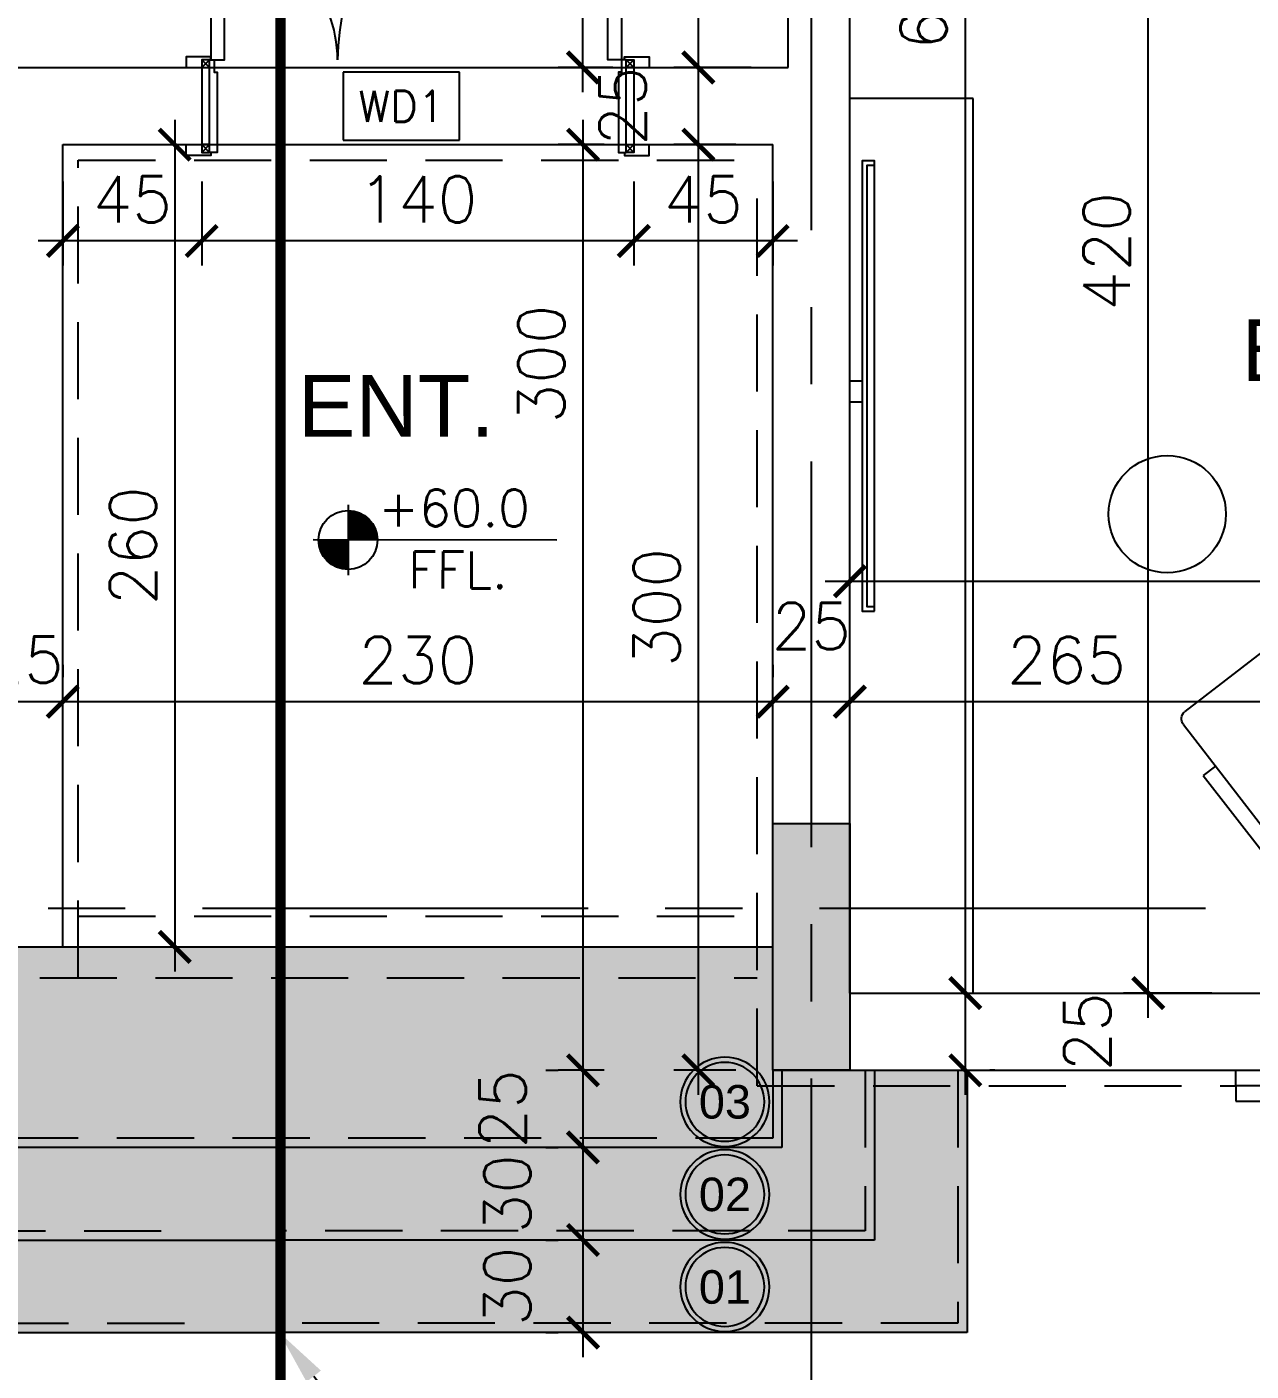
# Model space of a CAD drawing. Header units: centimetres. Extents: x -2093 to 2270, y -504 to 3084.
# Drawn here: x -1226.6 to -830, y 665.5 to 1101.2 of the extents above; entities that cross this region are included whole.
import ezdxf
from ezdxf import colors
from ezdxf.entities.mleader import LeaderData, LeaderLine
from ezdxf.enums import TextEntityAlignment as Align
from ezdxf.math import Vec2, Vec3

# ---------------------------------------------------------------- set-up
doc = ezdxf.new("R2010")
doc.units = ezdxf.units.CM
doc.header["$LTSCALE"] = 100
doc.header["$MEASUREMENT"] = 0
for name, pattern in [('GRID$0$GRID$0$XREF GRID$0$GRIDS$0$CENTER', [2, 1.25, -0.25, 0.25, -0.25]), ('HIDDEN', [0.375, 0.25, -0.125]), ('XREF CUTTING LINES$0$DASHDOT', [1, 0.5, -0.25, 0, -0.25])]:
    doc.linetypes.add(name, pattern=pattern)
for name, color, linetype in [('ARROW INDICATOR', 4, 'Continuous'), ('DIM IN', 1, 'Continuous'), ('FURNITURE', 111, 'Continuous'), ('GRID$0$XREF GRID', 11, 'GRID$0$GRID$0$XREF GRID$0$GRIDS$0$CENTER'), ('HANDRAIL', 161, 'Continuous'), ('HATCH', 8, 'Continuous'), ('HIDDEN', 8, 'HIDDEN'), ('HIDDEN -03', 8, 'HIDDEN'), ('LVL', 2, 'Continuous'), ('NUMBERS', 1, 'Continuous'), ('STAIRS', 4, 'Continuous'), ('TEXT', 3, 'Continuous'), ('TEXT-SCHED', 3, 'Continuous'), ('TILE', 252, 'Continuous'), ('WALL-01', 7, 'Continuous'), ('WALL-04', 1, 'Continuous'), ('WINDOW', 1, 'Continuous'), ('WOODEN DOOR', 1, 'Continuous'), ('XREF CUTTING LINES$0$WALL SECT LINE', 6, 'XREF CUTTING LINES$0$DASHDOT'), ('XREF GF COL$0$COLUMN', 6, 'Continuous'), ('XREF GF COL$0$COLUMN HATCH', 201, 'Continuous')]:
    doc.layers.add(name, color=color, linetype=linetype)
doc.styles.add('02-Ground$0$ATTRIBUTE', font='ROMANS.shx')
doc.styles.add('22', font='romans.shx')
doc.styles.add('A0-01 GROUND FLOOR PLAN - For Entry modification$0$ROMANS', font='romans')
doc.styles.add('ART', font='arial.ttf')
doc.styles.add('ART-PS-1', font='arial.ttf', dxfattribs={"height": 20})
doc.styles.add('GRIDS$0$20', font='romans.shx')
doc.dimstyles.new('100', dxfattribs={"dimtxt": 15, "dimasz": 10, "dimexe": 8, "dimexo": 12, "dimgap": 6, "dimtad": 1, "dimdec": 0, "dimzin": 0, "dimdsep": 46, "dimtxsty": '22', "dimblk": 'ARCHTICK', "dimcen": 30, "dimdle": 8, "dimclrd": 1, "dimclre": 1, "dimclrt": 2, "dimadec": 0, "dimazin": 0, "dimtfac": 1, "dimtdec": 0, "dimtmove": 2, "dimatfit": 3, "dimldrblk": 'OBLIQUE', "dimfxl": 100, "dimtolj": 1, "dimtzin": 0, "dimarcsym": 0})
doc.dimstyles.new('A0-01 GROUND FLOOR PLAN - For Entry modification$0$text', dxfattribs={"dimtxt": 18, "dimasz": 10, "dimexe": 10, "dimexo": 10, "dimgap": -6, "dimtad": 1, "dimtih": 1, "dimtoh": 1, "dimdec": 0, "dimdsep": 46, "dimtxsty": 'A0-01 GROUND FLOOR PLAN - For Entry modification$0$ROMANS', "dimblk1": 'A0-01 GROUND FLOOR PLAN - For Entry modification$0$_ARCHTICK', "dimblk2": 'A0-01 GROUND FLOOR PLAN - For Entry modification$0$_ARCHTICK', "dimsah": 1, "dimcen": 25, "dimdle": 10, "dimse1": 1, "dimse2": 1, "dimsd1": 1, "dimsd2": 1, "dimclrd": 1, "dimclre": 1, "dimclrt": 2, "dimadec": 0, "dimazin": 0, "dimtfac": 1, "dimtdec": 0, "dimtmove": 2, "dimatfit": 3, "dimldrblk": 'A0-01 GROUND FLOOR PLAN - For Entry modification$0$_ARCHTICK', "dimfxl": 1, "dimtolj": 1, "dimtzin": 0, "dimarcsym": 0})

# ---------------------------------------------------------------- blocks, each defined once
blk = doc.blocks.new('d2232')
at = {"layer": 'WOODEN DOOR'}
for p, q in [((-134.5, 31), (-137, 28.5)), ((-134.5, 28.5), (-137, 31)), ((0.5, 31), (3, 28.5)), ((0.5, 28.5), (3, 31)), ((-134.5, 1), (-137, 3.5)), ((-134.5, 3.5), (-137, 1)), ((0.5, 1), (3, 3.5)), ((0.5, 3.5), (3, 1))]:
    blk.add_line(p, q, dxfattribs=at)
for points in [[(-5.39, 122.02), (-1, 122.02), (-1, 31), (-5.39, 31)], [(-129.61, 72.28), (-134, 72.28), (-134, 31), (-129.61, 31)]]:
    blk.add_lwpolyline(points, close=True, dxfattribs=at)
for points in [[(-5.39, 108.85), (-5.72, 108.85), (-5.72, 114.34), (-5.39, 114.34)], [(-1, 108.85), (-0.67, 108.85), (-0.67, 114.34), (-1, 114.34)], [(-134, 31), (-134, 32), (-142, 32), (-142, 28.5)], [(-134.5, 31), (-137, 31), (-137, 28.5), (-134.5, 28.5)], [(-134.5, 31), (-133, 31), (-133, 27), (-132, 27), (-132, 1), (-134.5, 1), (-134.5, 31)], [(0.5, 31), (-1, 31), (-1, 27), (-2, 27), (-2, 1), (0.5, 1), (0.5, 31)], [(0, 31), (0, 32), (8, 32), (8, 28.5)], [(0.5, 31), (3, 31), (3, 28.5), (0.5, 28.5)], [(-134, 1), (-134, 0), (-142, 0), (-142, 3.5)], [(-134.5, 3.5), (-137, 3.5), (-137, 1), (-134.5, 1)], [(0, 1), (0, 0), (8, 0), (8, 3.5)], [(0.5, 3.5), (3, 3.5), (3, 1), (0.5, 1)]]:
    blk.add_lwpolyline(points, dxfattribs=at)
for points in [[(-5.72, 112.47), (-10.66, 112.47, 0.414214), (-11.21, 111.92), (-11.21, 98.42, 0.414214), (-10.99, 98.2), (-9.67, 98.2, 0.414214), (-9.45, 98.42), (-9.45, 110.49, -0.414214), (-9.23, 110.71), (-5.72, 110.71)], [(-0.67, 112.47), (4.27, 112.47, -0.414214), (4.81, 111.92), (4.81, 98.42, -0.414214), (4.6, 98.2), (3.28, 98.2, -0.414214), (3.06, 98.42), (3.06, 110.49, 0.414214), (2.84, 110.71), (-0.67, 110.71)]]:
    blk.add_lwpolyline(points, format="xyb", dxfattribs=at)
for centre, radius, start, end in [((1.03, 28.17), 94.08, 93.9429, 178.2769), ((-134.5, 31), 41.5, 0, 83.2298)]:
    blk.add_arc(centre, radius, start, end, dxfattribs=at)
blk = doc.blocks.new('XREF CUTTING LINES')
at = {"layer": 'XREF CUTTING LINES$0$WALL SECT LINE', "const_width": 3.32}
blk.add_lwpolyline([(-1068.92, 2787.39), (-1144.44, 2787.39), (-1144.44, 485.87)], dxfattribs=at)
blk = doc.blocks.new('XREF GF COL')
at = {"layer": 'XREF GF COL$0$COLUMN HATCH'}
blk.add_hatch(color=256, dxfattribs=at).paths.add_polyline_path([(-11269.7, 843), (-11294.7, 843), (-11294.7, 763), (-11269.7, 763)])
at = {"layer": 'XREF GF COL$0$COLUMN'}
blk.add_lwpolyline([(-11294.7, 843), (-11269.7, 843), (-11269.7, 763), (-11294.7, 763)], close=True, dxfattribs=at)
blk = doc.blocks.new('GRID')
at = {"layer": 'GRID$0$XREF GRID'}
for p, q in [((-972.5, 2960.33, 0), (-972.5, 522.76)), ((-1969.8, 815.5), (-230.24, 815.5))]:
    blk.add_line(p, q, dxfattribs=at)
blk = doc.blocks.new('A$C09b082d8')
at = {"layer": 'FURNITURE'}
blk.add_lwpolyline([(71.23, 8), (-74.77, 8), (-74.77, 4), (71.23, 4)], close=True, dxfattribs=at)
for points in [[(-73.27, 8), (-73.27, 5.5), (69.73, 5.5), (69.73, 8)], [(3.5, 4), (3.5, 0), (-3.5, 0), (-3.5, 4)]]:
    blk.add_lwpolyline(points, dxfattribs=at)
blk = doc.blocks.new('Fur_ArmChair_93x72_01')
for p, q in [((-8.87, 0), (9.06, 0.01)), ((-8.87, -3), (9.06, -2.99)), ((-32.72, -24.67), (-27.25, -13.09)), ((-28.95, -26.54), (-25.04, -13.64)), ((28.14, -26.54), (24.23, -13.64)), ((32.72, -24.66), (27.25, -13.08)), ((-24.16, -33), (23.35, -32.99)), ((-36, -73), (-36, -40.86)), ((-31, -90), (-31, -40.86)), ((31, -89.99), (31, -40.85)), ((36, -72.99), (36, -40.85)), ((-31, -73), (-36, -73)), ((31, -72.99), (36, -72.99)), ((28, -92.99), (-28, -93))]:
    blk.add_line(p, q)
for centre, radius, start, end in [((-8.97, -19.28), 19.28, 89.7223, 159.3789), ((8.97, -19.27), 19.28, 20.6212, 90.2777), ((-8.87, -20.59), 17.6, 89.3962, 156.7447), ((8.97, -19.25), 16.26, 20.1763, 90.3363), ((-31.77, -10.96), 5, 334.7019, 342.1666), ((31.77, -10.95), 5, 197.8334, 205.2981), ((98.01, -58.86), 135.21, 165.7449, 172.3494), ((-28.2, -26.8), 5, 154.7019, 165.7488), ((28.2, -26.8), 5, 14.2512, 25.2981), ((-98.01, -58.85), 135.22, 7.6506, 14.2512), ((-24.16, -28), 5, 163.0927, 269.9745), ((23.35, -27.99), 5, 270, 16.8584), ((-16, -40.86), 15, 141.4228, 180), ((15.57, -40.92), 15.43, 0.2537, 40.1308), ((-28, -90), 3, 180, 270), ((28, -89.99), 3, 270, 0)]:
    blk.add_arc(centre, radius, start, end)
blk = doc.blocks.new('*D215')
at = {"layer": 'Defpoints', "color": 0, "transparency": 16777216}
blk.add_point((-1105.31, 1075.44), dxfattribs=at)
blk.add_point((-1105.31, 1075.44), dxfattribs=at)
blk.add_point((-1105.31, 1075.44), dxfattribs=at)
at = {"layer": 'TEXT-SCHED', "color": 1, "lineweight": -2, "transparency": 16777216}
for p, q in [((-1086.45, 1086.44), (-1124.16, 1086.44)), ((-1124.16, 1086.44), (-1124.16, 1064.44)), ((-1086.45, 1064.44), (-1086.45, 1086.44)), ((-1124.16, 1064.44), (-1086.45, 1064.44))]:
    blk.add_line(p, q, dxfattribs=at)
at = {"layer": 'TEXT-SCHED', "color": 2, "transparency": 16777216, "insert": (-1105.31, 1075.44), "char_height": 8, "width": 47.1429, "attachment_point": 5, "style": 'A0-01 GROUND FLOOR PLAN - For Entry modification$0$ROMANS'}
blk.add_mtext('\\A1;{\\H1.25x;WD1}', dxfattribs=at)
blk = doc.blocks.new('A0-01 GROUND FLOOR PLAN - For Entry modification$0$_ARCHTICK')
at = {"color": 0, "linetype": 'ByBlock', "const_width": 0.15}
blk.add_lwpolyline([(-0.5, -0.5), (0.5, 0.5)], dxfattribs=at)
blk = doc.blocks.new('_ARCHTICK')
at = {"color": 0, "linetype": 'ByBlock', "const_width": 0.15}
blk.add_lwpolyline([(-0.5, -0.5), (0.5, 0.5)], dxfattribs=at)
blk = doc.blocks.new('*D236')
at = {"layer": 'Defpoints', "color": 0, "transparency": 16777216}
for p in [(-1046.47, 2128.07), (-1024.85, 2128.07), (-1024.85, 1088)]:
    blk.add_point(p, dxfattribs=at)
at = {"layer": 'DIM IN', "color": 1, "lineweight": -2, "transparency": 16777216}
for p, q in [((-1046.47, 1080), (-1046.47, 2136.07)), ((-1036.85, 2128.07), (-1054.47, 2128.07)), ((-1036.85, 1088), (-1054.47, 1088))]:
    blk.add_line(p, q, dxfattribs=at)
at = {"layer": 'DIM IN', "color": 1, "lineweight": -2, "transparency": 16777216, "xscale": 10, "yscale": 10, "zscale": 10}
for p, rotation in [((-1046.47, 2128.07), 90), ((-1046.47, 1088), 270)]:
    blk.add_blockref('_ARCHTICK', p, dxfattribs=dict(at, rotation=rotation))
at = {"layer": 'DIM IN', "color": 2, "transparency": 16777216, "insert": (-1059.97, 1608.04), "char_height": 15, "attachment_point": 5, "rotation": 90, "style": '22'}
blk.add_mtext('\\A1;1040', dxfattribs=at)
blk = doc.blocks.new('_OBLIQUE')
at = {"color": 0, "linetype": 'ByBlock'}
blk.add_line((-0.5, -0.5), (0.5, 0.5), dxfattribs=at)
blk = doc.blocks.new('*D241')
at = {"layer": 'Defpoints', "color": 0, "transparency": 16777216}
for p in [(-430, 921.48), (-960, 879.94), (-430, 879.94)]:
    blk.add_point(p, dxfattribs=at)
at = {"layer": 'DIM IN', "color": 1, "lineweight": -2, "transparency": 16777216}
for p, q in [((-960, 891.94), (-960, 929.48)), ((-430, 891.94), (-430, 929.48)), ((-968, 921.48), (-422, 921.48))]:
    blk.add_line(p, q, dxfattribs=at)
at = {"layer": 'DIM IN', "color": 1, "lineweight": -2, "transparency": 16777216, "xscale": 10, "yscale": 10, "zscale": 10, "rotation": 180}
blk.add_blockref('_ARCHTICK', (-960, 921.48), dxfattribs=at)
at = {"layer": 'DIM IN', "color": 1, "lineweight": -2, "transparency": 16777216, "xscale": 10, "yscale": 10, "zscale": 10}
blk.add_blockref('_ARCHTICK', (-430, 921.48), dxfattribs=at)
at = {"layer": 'DIM IN', "color": 2, "transparency": 16777216, "insert": (-695, 934.98), "char_height": 15, "attachment_point": 5, "style": '22'}
blk.add_mtext('\\A1;530', dxfattribs=at)
blk = doc.blocks.new('*D242')
at = {"layer": 'Defpoints', "color": 0, "transparency": 16777216}
for p in [(-863.32, 1208), (-830.76, 1208), (-830.76, 788)]:
    blk.add_point(p, dxfattribs=at)
at = {"layer": 'DIM IN', "color": 1, "lineweight": -2, "transparency": 16777216}
for p, q in [((-863.32, 780), (-863.32, 1216)), ((-842.76, 1208), (-871.32, 1208)), ((-842.76, 788), (-871.32, 788))]:
    blk.add_line(p, q, dxfattribs=at)
at = {"layer": 'DIM IN', "color": 1, "lineweight": -2, "transparency": 16777216, "xscale": 10, "yscale": 10, "zscale": 10}
for p, rotation in [((-863.32, 1208), 90), ((-863.32, 788), 270)]:
    blk.add_blockref('_ARCHTICK', p, dxfattribs=dict(at, rotation=rotation))
at = {"layer": 'DIM IN', "color": 2, "transparency": 16777216, "insert": (-876.82, 1028.35), "char_height": 15, "attachment_point": 5, "rotation": 90, "style": '22'}
blk.add_mtext('\\A1;420', dxfattribs=at)
blk = doc.blocks.new('02-Ground$0$A$C4F2068BA')
for p, q in [((0.4, 0.6374), (0.4, 0.1626)), ((1.8156, 0.4), (0.1626, 0.4))]:
    blk.add_line(p, q)
at = {"color": 8, "const_width": 0.2}
for points in [[(0.4, 0.5, -0.414214), (0.5, 0.4, -0.414214)], [(0.4, 0.3, -0.414214), (0.3, 0.4, -0.414214)]]:
    blk.add_lwpolyline(points, format="xyb", dxfattribs=at)
blk.add_circle((0.4, 0.4), 0.2)
blk = doc.blocks.new('02-Ground$0$123')
at = {"ltscale": 0.1}
blk.add_blockref('02-Ground$0$A$C4F2068BA', (-0.4, -0.4), dxfattribs=at)
blk = doc.blocks.new('02-Ground$0$LEVEL- PLAN')
at = {"layer": 'LVL', "ltscale": 0.1}
blk.add_blockref('02-Ground$0$123', (0, 0), dxfattribs=at)
at = {"layer": 'LVL', "ltscale": 0.1, "style": '02-Ground$0$ATTRIBUTE', "width": 0.8, "flags": 4}
blk.add_attdef('%%P0.00', (0.2028, 0.0926), '', height=0.25, dxfattribs=at)
blk.add_attdef('LVL', text='', height=0.25, dxfattribs=at).set_placement((0.7451, -0.3271), align=Align.CENTER)
blk = doc.blocks.new('*D280')
at = {"layer": 'Defpoints', "color": 0, "transparency": 16777216}
for p in [(-1030, 1063), (-985, 1063), (-1030, 1031.78)]:
    blk.add_point(p, dxfattribs=at)
at = {"layer": 'DIM IN', "color": 1, "lineweight": -2, "transparency": 16777216}
for p, q in [((-1030, 1051), (-1030, 1023.78)), ((-985, 1051), (-985, 1023.78)), ((-977, 1031.78), (-1038, 1031.78))]:
    blk.add_line(p, q, dxfattribs=at)
at = {"layer": 'DIM IN', "color": 1, "lineweight": -2, "transparency": 16777216, "xscale": 10, "yscale": 10, "zscale": 10, "rotation": 180}
blk.add_blockref('_ARCHTICK', (-1030, 1031.78), dxfattribs=at)
at = {"layer": 'DIM IN', "color": 1, "lineweight": -2, "transparency": 16777216, "xscale": 10, "yscale": 10, "zscale": 10}
blk.add_blockref('_ARCHTICK', (-985, 1031.78), dxfattribs=at)
at = {"layer": 'DIM IN', "color": 2, "transparency": 16777216, "insert": (-1007.5, 1045.28), "char_height": 15, "attachment_point": 5, "style": '22'}
blk.add_mtext('\\A1;45', dxfattribs=at)
blk = doc.blocks.new('*D281')
at = {"layer": 'Defpoints', "color": 0, "transparency": 16777216}
for p in [(-1170, 1063), (-1030, 1063), (-1170, 1031.78)]:
    blk.add_point(p, dxfattribs=at)
at = {"layer": 'DIM IN', "color": 1, "lineweight": -2, "transparency": 16777216}
for p, q in [((-1170, 1051), (-1170, 1023.78)), ((-1030, 1051), (-1030, 1023.78)), ((-1022, 1031.78), (-1178, 1031.78))]:
    blk.add_line(p, q, dxfattribs=at)
at = {"layer": 'DIM IN', "color": 1, "lineweight": -2, "transparency": 16777216, "xscale": 10, "yscale": 10, "zscale": 10, "rotation": 180}
blk.add_blockref('_ARCHTICK', (-1170, 1031.78), dxfattribs=at)
at = {"layer": 'DIM IN', "color": 1, "lineweight": -2, "transparency": 16777216, "xscale": 10, "yscale": 10, "zscale": 10}
blk.add_blockref('_ARCHTICK', (-1030, 1031.78), dxfattribs=at)
at = {"layer": 'DIM IN', "color": 2, "transparency": 16777216, "insert": (-1100, 1045.28), "char_height": 15, "attachment_point": 5, "style": '22'}
blk.add_mtext('\\A1;140', dxfattribs=at)
blk = doc.blocks.new('*D282')
at = {"layer": 'Defpoints', "color": 0, "transparency": 16777216}
for p in [(-1215, 1063), (-1170, 1063), (-1215, 1031.78)]:
    blk.add_point(p, dxfattribs=at)
at = {"layer": 'DIM IN', "color": 1, "lineweight": -2, "transparency": 16777216}
for p, q in [((-1215, 1051), (-1215, 1023.78)), ((-1170, 1051), (-1170, 1023.78)), ((-1162, 1031.78), (-1223, 1031.78))]:
    blk.add_line(p, q, dxfattribs=at)
at = {"layer": 'DIM IN', "color": 1, "lineweight": -2, "transparency": 16777216, "xscale": 10, "yscale": 10, "zscale": 10, "rotation": 180}
blk.add_blockref('_ARCHTICK', (-1215, 1031.78), dxfattribs=at)
at = {"layer": 'DIM IN', "color": 1, "lineweight": -2, "transparency": 16777216, "xscale": 10, "yscale": 10, "zscale": 10}
blk.add_blockref('_ARCHTICK', (-1170, 1031.78), dxfattribs=at)
at = {"layer": 'DIM IN', "color": 2, "transparency": 16777216, "insert": (-1192.5, 1045.28), "char_height": 15, "attachment_point": 5, "style": '22'}
blk.add_mtext('\\A1;45', dxfattribs=at)
blk = doc.blocks.new('*D283')
at = {"layer": 'Defpoints', "color": 0, "transparency": 16777216}
for p in [(-1215, 1063), (-1215, 803), (-1178.76, 803)]:
    blk.add_point(p, dxfattribs=at)
at = {"layer": 'DIM IN', "color": 1, "lineweight": -2, "transparency": 16777216}
for p, q in [((-1178.76, 1071), (-1178.76, 795)), ((-1203, 1063), (-1170.76, 1063)), ((-1203, 803), (-1170.76, 803))]:
    blk.add_line(p, q, dxfattribs=at)
at = {"layer": 'DIM IN', "color": 1, "lineweight": -2, "transparency": 16777216, "xscale": 10, "yscale": 10, "zscale": 10}
for p, rotation in [((-1178.76, 1063), 90), ((-1178.76, 803), 270)]:
    blk.add_blockref('_ARCHTICK', p, dxfattribs=dict(at, rotation=rotation))
at = {"layer": 'DIM IN', "color": 2, "transparency": 16777216, "insert": (-1192.26, 933), "char_height": 15, "attachment_point": 5, "rotation": 90, "style": '22'}
blk.add_mtext('\\A1;260', dxfattribs=at)
blk = doc.blocks.new('*D284')
at = {"layer": 'Defpoints', "color": 0, "transparency": 16777216}
for p in [(-1027.63, 1063), (-1046.47, 763), (-1027.63, 763)]:
    blk.add_point(p, dxfattribs=at)
at = {"layer": 'DIM IN', "color": 1, "lineweight": -2, "transparency": 16777216}
for p, q in [((-1046.47, 1071), (-1046.47, 755)), ((-1039.63, 1063), (-1054.47, 1063)), ((-1039.63, 763), (-1054.47, 763))]:
    blk.add_line(p, q, dxfattribs=at)
at = {"layer": 'DIM IN', "color": 1, "lineweight": -2, "transparency": 16777216, "xscale": 10, "yscale": 10, "zscale": 10}
for p, rotation in [((-1046.47, 1063), 90), ((-1046.47, 763), 270)]:
    blk.add_blockref('_ARCHTICK', p, dxfattribs=dict(at, rotation=rotation))
at = {"layer": 'DIM IN', "color": 2, "transparency": 16777216, "insert": (-1059.97, 991.93), "char_height": 15, "attachment_point": 5, "rotation": 90, "style": '22'}
blk.add_mtext('\\A1;300', dxfattribs=at)
blk = doc.blocks.new('NUMBER')
at = {"layer": 'NUMBERS'}
blk.add_circle((0, 0), 65, dxfattribs=at)
at = {"layer": 'NUMBERS', "color": 8}
blk.add_circle((0, 0), 57.5, dxfattribs=at)
blk = doc.blocks.new('OUTDOOR')
at = {"layer": 'STAIRS', "color": 8, "linetype": 'HIDDEN'}
for p, q in [((-985, 763), (-985, 741)), ((-955, 763), (-955, 711)), ((-925, 763), (-925, 681)), ((-985, 741), (-1328.12, 741)), ((-1358.12, 711), (-1171.26, 711)), ((-955, 711), (-1144.85, 711)), ((-1388.12, 681), (-1171.26, 681)), ((-925, 681), (-1144.85, 681))]:
    blk.add_line(p, q, dxfattribs=at)
at = {"layer": 'STAIRS'}
for p, q in [((-982, 763), (-982, 738)), ((-952, 763), (-952, 708)), ((-922, 763), (-922, 678)), ((-982, 738), (-1331.12, 738)), ((-1361.12, 708), (-1144.85, 708)), ((-952, 708), (-1144.85, 708)), ((-1391.12, 678), (-1144.85, 678)), ((-922, 678), (-1144.85, 678))]:
    blk.add_line(p, q, dxfattribs=at)
at = {"layer": 'STAIRS', "color": 8}
blk.add_lwpolyline([(-1215, 803), (-985, 803)], dxfattribs=at)
blk = doc.blocks.new('*D295')
at = {"layer": 'Defpoints', "color": 0, "transparency": 16777216}
for p in [(-960, 882.46), (-960, 854.96), (-695, 854.96)]:
    blk.add_point(p, dxfattribs=at)
at = {"layer": 'DIM IN', "color": 1, "lineweight": -2, "transparency": 16777216}
for p, q in [((-960, 866.96), (-960, 890.46)), ((-695, 866.96), (-695, 890.46)), ((-687, 882.46), (-968, 882.46))]:
    blk.add_line(p, q, dxfattribs=at)
at = {"layer": 'DIM IN', "color": 1, "lineweight": -2, "transparency": 16777216, "xscale": 10, "yscale": 10, "zscale": 10, "rotation": 180}
blk.add_blockref('_ARCHTICK', (-960, 882.46), dxfattribs=at)
at = {"layer": 'DIM IN', "color": 1, "lineweight": -2, "transparency": 16777216, "xscale": 10, "yscale": 10, "zscale": 10}
blk.add_blockref('_ARCHTICK', (-695, 882.46), dxfattribs=at)
at = {"layer": 'DIM IN', "color": 2, "transparency": 16777216, "insert": (-889.79, 895.96), "char_height": 15, "attachment_point": 5, "style": '22'}
blk.add_mtext('\\A1;265', dxfattribs=at)
blk = doc.blocks.new('*D296')
at = {"layer": 'Defpoints', "color": 0, "transparency": 16777216}
for p in [(-985, 882.46), (-985, 882.46), (-960, 854.96)]:
    blk.add_point(p, dxfattribs=at)
at = {"layer": 'DIM IN', "color": 1, "lineweight": -2, "transparency": 16777216}
for p, q in [((-985, 894.46), (-985, 890.46)), ((-960, 866.96), (-960, 890.46)), ((-952, 882.46), (-993, 882.46))]:
    blk.add_line(p, q, dxfattribs=at)
at = {"layer": 'DIM IN', "color": 1, "lineweight": -2, "transparency": 16777216, "xscale": 10, "yscale": 10, "zscale": 10, "rotation": 180}
blk.add_blockref('_ARCHTICK', (-985, 882.46), dxfattribs=at)
at = {"layer": 'DIM IN', "color": 1, "lineweight": -2, "transparency": 16777216, "xscale": 10, "yscale": 10, "zscale": 10}
blk.add_blockref('_ARCHTICK', (-960, 882.46), dxfattribs=at)
at = {"layer": 'DIM IN', "color": 2, "transparency": 16777216, "insert": (-972.5, 906.96), "char_height": 15, "attachment_point": 5, "style": '22'}
blk.add_mtext('\\A1;25', dxfattribs=at)
blk = doc.blocks.new('*D297')
at = {"layer": 'Defpoints', "color": 0, "transparency": 16777216}
for p in [(-1215, 882.46), (-1215, 882.46), (-985, 882.46)]:
    blk.add_point(p, dxfattribs=at)
at = {"layer": 'DIM IN', "color": 1, "lineweight": -2, "transparency": 16777216}
for p, q in [((-1215, 894.46), (-1215, 890.46)), ((-985, 894.46), (-985, 890.46)), ((-977, 882.46), (-1223, 882.46))]:
    blk.add_line(p, q, dxfattribs=at)
at = {"layer": 'DIM IN', "color": 1, "lineweight": -2, "transparency": 16777216, "xscale": 10, "yscale": 10, "zscale": 10, "rotation": 180}
blk.add_blockref('_ARCHTICK', (-1215, 882.46), dxfattribs=at)
at = {"layer": 'DIM IN', "color": 1, "lineweight": -2, "transparency": 16777216, "xscale": 10, "yscale": 10, "zscale": 10}
blk.add_blockref('_ARCHTICK', (-985, 882.46), dxfattribs=at)
at = {"layer": 'DIM IN', "color": 2, "transparency": 16777216, "insert": (-1100, 895.96), "char_height": 15, "attachment_point": 5, "style": '22'}
blk.add_mtext('\\A1;230', dxfattribs=at)
blk = doc.blocks.new('*D299')
at = {"layer": 'Defpoints', "color": 0, "transparency": 16777216}
for p in [(-1240, 1174.7), (-980, 1174.7), (-1240, 1088)]:
    blk.add_point(p, dxfattribs=at)
at = {"layer": 'DIM IN', "color": 1, "lineweight": -2, "transparency": 16777216}
for p, q in [((-980, 1186.7), (-980, 1182.7)), ((-1240, 1100), (-1240, 1182.7)), ((-972, 1174.7), (-1248, 1174.7))]:
    blk.add_line(p, q, dxfattribs=at)
at = {"layer": 'DIM IN', "color": 1, "lineweight": -2, "transparency": 16777216, "xscale": 10, "yscale": 10, "zscale": 10, "rotation": 180}
blk.add_blockref('_ARCHTICK', (-1240, 1174.7), dxfattribs=at)
at = {"layer": 'DIM IN', "color": 1, "lineweight": -2, "transparency": 16777216, "xscale": 10, "yscale": 10, "zscale": 10}
blk.add_blockref('_ARCHTICK', (-980, 1174.7), dxfattribs=at)
at = {"layer": 'DIM IN', "color": 2, "transparency": 16777216, "insert": (-1110, 1188.2), "char_height": 15, "attachment_point": 5, "style": '22'}
blk.add_mtext('\\A1;260', dxfattribs=at)
blk = doc.blocks.new('*D301')
at = {"layer": 'Defpoints', "color": 0, "transparency": 16777216}
for p in [(-1240, 882.46), (-1240, 882.46), (-1215, 882.46)]:
    blk.add_point(p, dxfattribs=at)
at = {"layer": 'DIM IN', "color": 1, "lineweight": -2, "transparency": 16777216}
for p, q in [((-1240, 894.46), (-1240, 890.46)), ((-1215, 894.46), (-1215, 890.46)), ((-1207, 882.46), (-1248, 882.46))]:
    blk.add_line(p, q, dxfattribs=at)
at = {"layer": 'DIM IN', "color": 1, "lineweight": -2, "transparency": 16777216, "xscale": 10, "yscale": 10, "zscale": 10, "rotation": 180}
blk.add_blockref('_ARCHTICK', (-1240, 882.46), dxfattribs=at)
at = {"layer": 'DIM IN', "color": 1, "lineweight": -2, "transparency": 16777216, "xscale": 10, "yscale": 10, "zscale": 10}
blk.add_blockref('_ARCHTICK', (-1215, 882.46), dxfattribs=at)
at = {"layer": 'DIM IN', "color": 2, "transparency": 16777216, "insert": (-1227.5, 896.1), "char_height": 15, "attachment_point": 5, "style": '22'}
blk.add_mtext('\\A1;25', dxfattribs=at)
blk = doc.blocks.new('*D314')
at = {"layer": 'Defpoints', "color": 0, "transparency": 16777216}
for p in [(-955, 1438), (-927.89, 788), (-922.61, 788)]:
    blk.add_point(p, dxfattribs=at)
at = {"layer": 'DIM IN', "color": 1, "lineweight": -2, "transparency": 16777216}
for p, q in [((-922.61, 1446), (-922.61, 780)), ((-943, 1438), (-914.61, 1438)), ((-915.89, 788), (-914.61, 788))]:
    blk.add_line(p, q, dxfattribs=at)
at = {"layer": 'DIM IN', "color": 1, "lineweight": -2, "transparency": 16777216, "xscale": 10, "yscale": 10, "zscale": 10}
for p, rotation in [((-922.61, 1438), 90), ((-922.61, 788), 270)]:
    blk.add_blockref('_ARCHTICK', p, dxfattribs=dict(at, rotation=rotation))
at = {"layer": 'DIM IN', "color": 2, "transparency": 16777216, "insert": (-936.11, 1113), "char_height": 15, "attachment_point": 5, "rotation": 90, "style": '22'}
blk.add_mtext('\\A1;650', dxfattribs=at)
blk = doc.blocks.new('*D315')
at = {"layer": 'Defpoints', "color": 0, "transparency": 16777216}
for p in [(-927.89, 788), (-925, 763), (-922.61, 763)]:
    blk.add_point(p, dxfattribs=at)
at = {"layer": 'DIM IN', "color": 1, "lineweight": -2, "transparency": 16777216}
for p, q in [((-922.61, 796), (-922.61, 755)), ((-915.89, 788), (-914.61, 788)), ((-913, 763), (-914.61, 763))]:
    blk.add_line(p, q, dxfattribs=at)
at = {"layer": 'DIM IN', "color": 1, "lineweight": -2, "transparency": 16777216, "xscale": 10, "yscale": 10, "zscale": 10}
for p, rotation in [((-922.61, 788), 90), ((-922.61, 763), 270)]:
    blk.add_blockref('_ARCHTICK', p, dxfattribs=dict(at, rotation=rotation))
at = {"layer": 'DIM IN', "color": 2, "transparency": 16777216, "insert": (-883.11, 775.5), "char_height": 15, "attachment_point": 5, "rotation": 90, "style": '22'}
blk.add_mtext('\\A1;25', dxfattribs=at)
blk = doc.blocks.new('*D353')
at = {"layer": 'Defpoints', "color": 0, "transparency": 16777216}
for p in [(-1009.09, 1063), (-985, 1063), (-985, 763)]:
    blk.add_point(p, dxfattribs=at)
at = {"layer": 'DIM IN', "color": 1, "lineweight": -2, "transparency": 16777216}
for p, q in [((-1009.09, 755), (-1009.09, 1071)), ((-997, 1063), (-1017.09, 1063)), ((-997, 763), (-1017.09, 763))]:
    blk.add_line(p, q, dxfattribs=at)
at = {"layer": 'DIM IN', "color": 1, "lineweight": -2, "transparency": 16777216, "xscale": 10, "yscale": 10, "zscale": 10}
for p, rotation in [((-1009.09, 1063), 90), ((-1009.09, 763), 270)]:
    blk.add_blockref('_ARCHTICK', p, dxfattribs=dict(at, rotation=rotation))
at = {"layer": 'DIM IN', "color": 2, "transparency": 16777216, "insert": (-1022.59, 913), "char_height": 15, "attachment_point": 5, "rotation": 90, "style": '22'}
blk.add_mtext('\\A1;300', dxfattribs=at)
blk = doc.blocks.new('*D354')
at = {"layer": 'Defpoints', "color": 0, "transparency": 16777216}
for p in [(-1009.09, 1088), (-980, 1088), (-985, 1063)]:
    blk.add_point(p, dxfattribs=at)
at = {"layer": 'DIM IN', "color": 1, "lineweight": -2, "transparency": 16777216}
for p, q in [((-1009.09, 1055), (-1009.09, 1096)), ((-992, 1088), (-1017.09, 1088)), ((-997, 1063), (-1017.09, 1063))]:
    blk.add_line(p, q, dxfattribs=at)
at = {"layer": 'DIM IN', "color": 1, "lineweight": -2, "transparency": 16777216, "xscale": 10, "yscale": 10, "zscale": 10}
for p, rotation in [((-1009.09, 1088), 90), ((-1009.09, 1063), 270)]:
    blk.add_blockref('_ARCHTICK', p, dxfattribs=dict(at, rotation=rotation))
at = {"layer": 'DIM IN', "color": 2, "transparency": 16777216, "insert": (-1033.59, 1075.5), "char_height": 15, "attachment_point": 5, "rotation": 90, "style": '22'}
blk.add_mtext('\\A1;25', dxfattribs=at)
blk = doc.blocks.new('*D355')
at = {"layer": 'Defpoints', "color": 0, "transparency": 16777216}
for p in [(-1009.09, 1498), (-980, 1498), (-980, 1088)]:
    blk.add_point(p, dxfattribs=at)
at = {"layer": 'DIM IN', "color": 1, "lineweight": -2, "transparency": 16777216}
for p, q in [((-1009.09, 1080), (-1009.09, 1506)), ((-992, 1498), (-1017.09, 1498)), ((-992, 1088), (-1017.09, 1088))]:
    blk.add_line(p, q, dxfattribs=at)
at = {"layer": 'DIM IN', "color": 1, "lineweight": -2, "transparency": 16777216, "xscale": 10, "yscale": 10, "zscale": 10}
for p, rotation in [((-1009.09, 1498), 90), ((-1009.09, 1088), 270)]:
    blk.add_blockref('_ARCHTICK', p, dxfattribs=dict(at, rotation=rotation))
at = {"layer": 'DIM IN', "color": 2, "transparency": 16777216, "insert": (-1022.59, 1293), "char_height": 15, "attachment_point": 5, "rotation": 90, "style": '22'}
blk.add_mtext('\\A1;410', dxfattribs=at)
blk = doc.blocks.new('*D339')
at = {"layer": 'Defpoints', "color": 0, "transparency": 16777216}
for p in [(-1046.47, 763), (-1046.47, 738), (-1046.47, 738)]:
    blk.add_point(p, dxfattribs=at)
at = {"layer": 'DIM IN', "color": 1, "lineweight": -2, "transparency": 16777216}
for p, q in [((-1046.47, 771), (-1046.47, 730)), ((-1058.47, 763), (-1054.47, 763)), ((-1058.47, 738), (-1054.47, 738))]:
    blk.add_line(p, q, dxfattribs=at)
at = {"layer": 'DIM IN', "color": 1, "lineweight": -2, "transparency": 16777216, "xscale": 10, "yscale": 10, "zscale": 10}
for p, rotation in [((-1046.47, 763), 90), ((-1046.47, 738), 270)]:
    blk.add_blockref('_ARCHTICK', p, dxfattribs=dict(at, rotation=rotation))
at = {"layer": 'DIM IN', "color": 2, "transparency": 16777216, "insert": (-1072.49, 750.5), "char_height": 15, "attachment_point": 5, "rotation": 90, "style": '22'}
blk.add_mtext('\\A1;25', dxfattribs=at)
blk = doc.blocks.new('*D340')
at = {"layer": 'Defpoints', "color": 0, "transparency": 16777216}
for p in [(-1046.47, 738), (-1046.47, 708), (-1046.47, 708)]:
    blk.add_point(p, dxfattribs=at)
at = {"layer": 'DIM IN', "color": 1, "lineweight": -2, "transparency": 16777216}
for p, q in [((-1046.47, 746), (-1046.47, 700)), ((-1058.47, 738), (-1054.47, 738)), ((-1058.47, 708), (-1054.47, 708))]:
    blk.add_line(p, q, dxfattribs=at)
at = {"layer": 'DIM IN', "color": 1, "lineweight": -2, "transparency": 16777216, "xscale": 10, "yscale": 10, "zscale": 10}
for p, rotation in [((-1046.47, 738), 90), ((-1046.47, 708), 270)]:
    blk.add_blockref('_ARCHTICK', p, dxfattribs=dict(at, rotation=rotation))
at = {"layer": 'DIM IN', "color": 2, "transparency": 16777216, "insert": (-1070.97, 723), "char_height": 15, "attachment_point": 5, "rotation": 90, "style": '22'}
blk.add_mtext('\\A1;30', dxfattribs=at)
blk = doc.blocks.new('*D359')
at = {"layer": 'Defpoints', "color": 0, "transparency": 16777216}
for p in [(-1046.47, 708), (-1046.47, 678), (-1046.47, 678)]:
    blk.add_point(p, dxfattribs=at)
at = {"layer": 'DIM IN', "color": 1, "lineweight": -2, "transparency": 16777216}
for p, q in [((-1046.47, 716), (-1046.47, 670)), ((-1058.47, 708), (-1054.47, 708)), ((-1058.47, 678), (-1054.47, 678))]:
    blk.add_line(p, q, dxfattribs=at)
at = {"layer": 'DIM IN', "color": 1, "lineweight": -2, "transparency": 16777216, "xscale": 10, "yscale": 10, "zscale": 10}
for p, rotation in [((-1046.47, 708), 90), ((-1046.47, 678), 270)]:
    blk.add_blockref('_ARCHTICK', p, dxfattribs=dict(at, rotation=rotation))
at = {"layer": 'DIM IN', "color": 2, "transparency": 16777216, "insert": (-1070.97, 693), "char_height": 15, "attachment_point": 5, "rotation": 90, "style": '22'}
blk.add_mtext('\\A1;30', dxfattribs=at)

msp = doc.modelspace()

# ---------------------------------------------------------------- hatches: boundary and pattern name
at = {"layer": 'HATCH'}
h = msp.add_hatch(dxfattribs=at)
h.set_pattern_fill('DOTS', color=8, scale=50)
h.paths.add_polyline_path([(-1391.12, 803), (-985, 803), (-985, 763), (-922, 763), (-922, 678), (-1391.12, 678)])

# ---------------------------------------------------------------- linework, layer by layer
at = {"layer": 'FURNITURE'}
for p, q in [((-920, 1078), (-960, 1078)), ((-920, 788), (-920, 1078))]:
    msp.add_line(p, q, dxfattribs=at)
msp.add_circle((-857.18, 943.25), 19, dxfattribs=at)
at = {"layer": 'HIDDEN'}
msp.add_lwpolyline([(-835, 763), (-825, 763), (-825, 758), (-835, 758)], close=True, dxfattribs=at)
at = {"layer": 'HIDDEN -03'}
for p, q in [((-1210, 793), (-1210, 1058)), ((-1210, 1058), (-990, 1058)), ((-990, 758), (-990, 1058)), ((-1210, 813), (-990, 813)), ((-1785, 793), (-990, 793)), ((-990, 758), (-835, 758)), ((-835, 758), (-835, 753)), ((-835, 753), (-400, 753))]:
    msp.add_line(p, q, dxfattribs=at)
at = {"layer": 'WALL-01'}
for p, q in [((-980, 1088), (-980, 1498)), ((-960, 788), (-960, 1438)), ((-1240, 1088), (-1170, 1088)), ((-1170, 1088), (-1170, 1063)), ((-1030, 1088), (-1030, 1063)), ((-1030, 1088), (-980, 1088)), ((-1215, 803), (-1215, 1063)), ((-1215, 1063), (-1170, 1063)), ((-1030, 1063), (-985, 1063)), ((-985, 763), (-985, 1063)), ((-1300, 803), (-1215, 803)), ((-960, 788), (-695, 788)), ((-985, 763), (-695, 763))]:
    msp.add_line(p, q, dxfattribs=at)
at = {"layer": 'WALL-04'}
for p, q in [((-1170, 1088), (-1030, 1088)), ((-1170, 1063), (-1030, 1063)), ((-1215, 803), (-985, 803))]:
    msp.add_line(p, q, dxfattribs=at)

# ---------------------------------------------------------------- block references
at = {"layer": 'FURNITURE', "xscale": -0.9999999999999958, "rotation": 217.7577013101007}
msp.add_blockref('Fur_ArmChair_93x72_01', (-772.34, 822.87), dxfattribs=at)
at = {"layer": 'HANDRAIL'}
msp.add_blockref('d2232', (-1033, 1059.5), dxfattribs=at)
at = {"layer": 'LVL'}
ref = msp.add_blockref('02-Ground$0$LEVEL- PLAN', (-1122.58, 934.87), dxfattribs=dict(at, xscale=47.80922768457422, yscale=47.80922768457422, zscale=47.80922768457422, rotation=359.9470003599919))
ref.add_attrib('%%P0.00', '+60.0', (-1112.88, 939.29), dxfattribs={"layer": '0', "ltscale": 0.1, "height": 11.952, "rotation": 359.947, "style": 'GRIDS$0$20'})
ref.add_attrib('LVL', 'FFL.', dxfattribs={"layer": '0', "ltscale": 0.1, "height": 11.952, "rotation": 359.947, "style": 'GRIDS$0$20'}).set_placement((-1086.97, 919.19), align=Align.CENTER)
at = {"layer": 'NUMBERS', "xscale": -0.2224697851507073, "yscale": 0.2224697851507073, "zscale": 0.2780872314370521, "rotation": 90}
for p in [(-1000.49, 752.79), (-1000.49, 722.79), (-1000.49, 692.79)]:
    msp.add_blockref('NUMBER', p, dxfattribs=at)
at = {"layer": 'STAIRS'}
msp.add_blockref('OUTDOOR', (0, 0), dxfattribs=at)
at = {"layer": 'TILE', "rotation": 270}
msp.add_blockref('A$C09b082d8', (-960, 983), dxfattribs=at)
at = {"layer": 'WALL-01'}
msp.add_blockref('GRID', (0, 0), dxfattribs=at)
at = {"layer": 'WINDOW'}
for name, p in [('XREF CUTTING LINES', (0, 0)), ('XREF GF COL', (10309.7, 0))]:
    msp.add_blockref(name, p, dxfattribs=at)

# ---------------------------------------------------------------- texts
at = {"layer": 'TEXT', "style": 'ART-PS-1'}
for s, p in [('BEDROOM 01', (-833.07, 986.36)), ('ENT.', (-1138.81, 968.33))]:
    msp.add_text(s, height=20, dxfattribs=at).set_placement(p)
at = {"layer": 'TEXT', "style": 'ART'}
for s, p in [('03', (-1000.49, 752.79)), ('02', (-1000.49, 722.79)), ('01', (-1000.49, 692.79))]:
    msp.add_text(s, height=10.863, dxfattribs=at).set_placement(p, align=Align.MIDDLE_CENTER)

# ---------------------------------------------------------------- dimensions: what is measured, and where the dimension line sits
at = {"layer": 'DIM IN'}
for base, p1, p2, picture, middle in [((-1046.47, 2128.07), (-1024.85, 1088), (-1024.85, 2128.07), '*D236', (-1059.97, 1608.04)), ((-1009.09, 1498), (-980, 1088), (-980, 1498), '*D355', (-1022.59, 1293)), ((-922.61, 788), (-955, 1438), (-927.89, 788), '*D314', (-936.11, 1113)), ((-1009.09, 1088), (-985, 1063), (-980, 1088), '*D354', (-1033.59, 1075.5)), ((-1178.76, 803), (-1215, 1063), (-1215, 803), '*D283', (-1192.26, 933)), ((-1009.09, 1063), (-985, 763), (-985, 1063), '*D353', (-1022.59, 913)), ((-922.61, 763), (-927.89, 788), (-925, 763), '*D315', (-883.11, 775.5)), ((-1046.47, 708), (-1046.47, 738), (-1046.47, 708), '*D340', (-1070.97, 723)), ((-1046.47, 678), (-1046.47, 708), (-1046.47, 678), '*D359', (-1070.97, 693))]:
    dim = msp.add_linear_dim(base=base, p1=p1, p2=p2, angle=90, dimstyle='100', override={"dimfxl": 0.075}, dxfattribs=at)
    dim.commit()
    dim.dimension.update_dxf_attribs({"geometry": picture, "text_midpoint": middle})
for base, p1, p2, picture, middle in [((-863.32, 1208), (-830.76, 788), (-830.76, 1208), '*D242', (-876.82, 1028.35)), ((-1046.47, 763), (-1027.63, 1063), (-1027.63, 763), '*D284', (-1059.97, 991.93)), ((-1046.47, 738), (-1046.47, 763), (-1046.47, 738), '*D339', (-1072.49, 750.5))]:
    dim = msp.add_linear_dim(base=base, p1=p1, p2=p2, angle=90, dimstyle='100', override={"dimfxl": 0.075}, dxfattribs=at)
    dim.commit()
    dim.dimension.update_dxf_attribs({"geometry": picture, "text_midpoint": middle, "dimtype": 160})
for base, p1, p2, picture, middle in [((-1240, 1174.7), (-980, 1174.7), (-1240, 1088), '*D299', (-1110, 1188.2)), ((-1215, 1031.78), (-1170, 1063), (-1215, 1063), '*D282', (-1192.5, 1045.28)), ((-1170, 1031.78), (-1030, 1063), (-1170, 1063), '*D281', (-1100, 1045.28)), ((-1030, 1031.78), (-985, 1063), (-1030, 1063), '*D280', (-1007.5, 1045.28)), ((-430, 921.48), (-960, 879.94), (-430, 879.94), '*D241', (-695, 934.98)), ((-985, 882.46), (-960, 854.96), (-985, 882.46), '*D296', (-972.5, 906.96)), ((-1215, 882.46), (-985, 882.46), (-1215, 882.46), '*D297', (-1100, 895.96))]:
    dim = msp.add_linear_dim(base=base, p1=p1, p2=p2, dimstyle='100', override={"dimfxl": 0.075}, dxfattribs=at)
    dim.commit()
    dim.dimension.update_dxf_attribs({"geometry": picture, "text_midpoint": middle})
for base, p1, p2, picture, middle in [((-1240, 882.46), (-1215, 882.46), (-1240, 882.46), '*D301', (-1227.5, 896.1)), ((-960, 882.46), (-695, 854.96), (-960, 854.96), '*D295', (-889.79, 895.96))]:
    dim = msp.add_linear_dim(base=base, p1=p1, p2=p2, dimstyle='100', override={"dimfxl": 0.075}, dxfattribs=at)
    dim.commit()
    dim.dimension.update_dxf_attribs({"geometry": picture, "text_midpoint": middle, "dimtype": 160})
at = {"layer": 'TEXT-SCHED'}
dim = msp.add_linear_dim(base=(-1105.31, 1075.44), p1=(-1105.31, 1075.44), p2=(-1105.31, 1075.44), text='{\\H1.25x;WD1}', dimstyle='A0-01 GROUND FLOOR PLAN - For Entry modification$0$text', override={"dimtxt": 8, "dimgap": -6, "dimclrt": 2}, dxfattribs=at)
dim.commit()
dim.dimension.update_dxf_attribs({"geometry": '*D215', "text_midpoint": (-1105.31, 1075.44), "dimtype": 160})

# ---------------------------------------------------------------- leaders
at = {"layer": 'ARROW INDICATOR'}
ml = msp.add_multileader_mtext('Standard', dxfattribs=at)
ml.set_content('STAIRS (GRANITE FINISH)', color=256, style='ART')
ml.set_leader_properties()
ml.build(insert=Vec2(0, 0))
ml.multileader.update_dxf_attribs({"text_right_attachment_type": 6, "dogleg_length": 0.36, "arrow_head_size": 18})
ctx = ml.context
ctx.base_point, ctx.char_height, ctx.arrow_head_size, ctx.landing_gap_size, ctx.plane_origin = Vec3(-1100.87, 631.02), 13, 18, 0.09, Vec3(-1144.85, 678)
ctx.right_attachment = 6
notes = []
notes.append((ctx, [(0, (1, 1, 0), (-1107.83, 631.02), (1, 0), 6.96, [(0, [(-1144.85, 678)], 0, [])])]))
ctx.mtext.insert, ctx.mtext.width, ctx.mtext.flow_direction = Vec3(-1100.78, 639.43), 243.3586, 5
for ctx, leaders in notes:
    for number, flags, end, landing, length, lines in leaders:
        leader = LeaderData()
        leader.index, (leader.has_last_leader_line, leader.has_dogleg_vector, leader.attachment_direction) = number, flags
        leader.last_leader_point, leader.dogleg_vector, leader.dogleg_length = Vec3(end), Vec3(landing), length
        for number, points, colour, breaks in lines:
            line = LeaderLine()
            line.index, line.vertices, line.color, line.breaks = number, Vec3.list(points), colors.encode_raw_color(colour), breaks
            leader.lines.append(line)
        ctx.leaders.append(leader)

doc.saveas('drawing.dxf')
